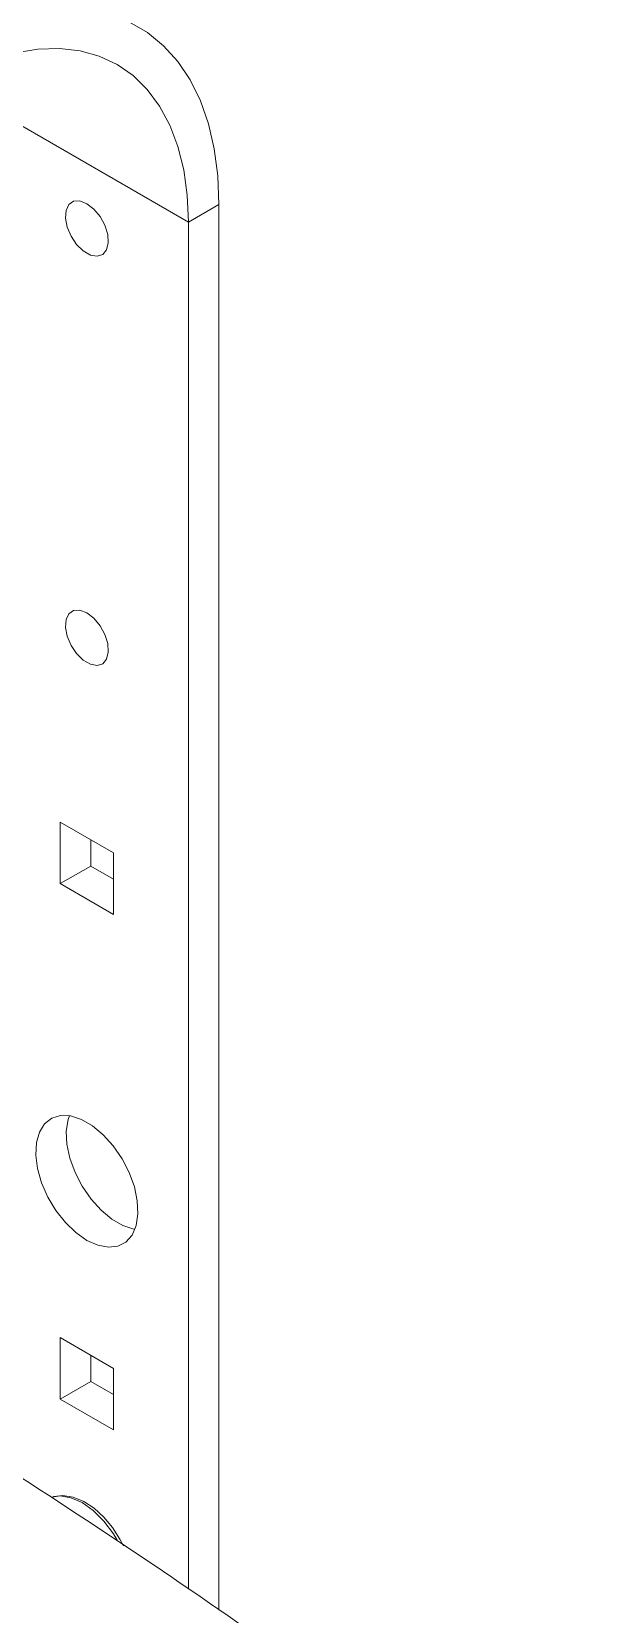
# Model space of a CAD drawing. Extents: x 8 to 113, y 2 to 87.
# Drawn here: x 82.04 to 84.53, y 9.99 to 16.89 of the extents above; entities that cross this region are included whole.
import ezdxf

# ---------------------------------------------------------------- set-up
doc = ezdxf.new("R2010")
doc.units = 0
doc.header["$MEASUREMENT"] = 0
doc.layers.add('OBJECT', color=7, linetype='CONTINUOUS')

msp = doc.modelspace()

# ---------------------------------------------------------------- linework, layer by layer
at = {"layer": 'OBJECT', "linetype": 'Continuous', "lineweight": 15}
for p, q in [((81.8434, 16.5661), (82.7273, 16.0558)), ((82.8602, 16.1326), (82.7273, 16.0558)), ((82.8602, 16.1326), (82.8602, 10.0093)), ((82.7273, 16.0558), (82.7273, 10.1)), ((82.4013, 13.3077), (82.1694, 13.4416)), ((82.1694, 13.4416), (82.1694, 13.1738)), ((82.3023, 13.2505), (82.3023, 13.3649)), ((82.4013, 13.0399), (82.4013, 13.3077)), ((82.1694, 13.1738), (82.3023, 13.2505)), ((82.4013, 13.1934), (82.3023, 13.2505)), ((82.1694, 13.1738), (82.4013, 13.0399)), ((82.4013, 11.0622), (82.1694, 11.1961)), ((82.1694, 11.1961), (82.1694, 10.9283)), ((82.3023, 11.005), (82.3023, 11.1194)), ((82.4013, 10.7944), (82.4013, 11.0622)), ((82.1694, 10.9283), (82.3023, 11.005)), ((82.4013, 10.9479), (82.3023, 11.005)), ((82.1694, 10.9283), (82.4013, 10.7944))]:
    msp.add_line(p, q, dxfattribs=at)
at = {"layer": 'OBJECT', "linetype": 'Continuous', "lineweight": 15, "flags": 128}
for points in [[(81.6666, 16.8218), (81.7768, 16.8795), (81.8859, 16.925), (81.9933, 16.9578), (82.0978, 16.9777), (82.1987, 16.9845), (82.295, 16.9781), (82.3859, 16.9587), (82.4707, 16.9263), (82.5487, 16.8813), (82.6191, 16.824), (82.6814, 16.755), (82.7351, 16.6747), (82.7796, 16.5839), (82.8147, 16.4835), (82.8399, 16.3741), (82.8551, 16.2568), (82.8602, 16.1326)], [(81.6666, 16.6683), (81.7706, 16.7225), (81.8735, 16.7643), (81.9745, 16.7933), (82.0725, 16.8094), (82.1666, 16.8123), (82.2559, 16.8021), (82.3395, 16.7788), (82.4166, 16.7426), (82.4865, 16.6939), (82.5485, 16.6331), (82.602, 16.5609), (82.6465, 16.4779), (82.6816, 16.385), (82.7069, 16.283), (82.7222, 16.1729), (82.7273, 16.0558)], [(82.2853, 16.1358), (82.3158, 16.1124), (82.3429, 16.0798), (82.3638, 16.0415), (82.3762, 16.0017), (82.3787, 15.9648), (82.3711, 15.9346), (82.3543, 15.9145), (82.3299, 15.9067), (82.3008, 15.912), (82.2699, 15.9298), (82.2407, 15.9582), (82.2164, 15.9941), (82.1995, 16.0337), (82.192, 16.0726), (82.1945, 16.1066), (82.2069, 16.1321), (82.2278, 16.1462), (82.2549, 16.1475), (82.2853, 16.1358)], [(82.2853, 14.3533), (82.3158, 14.3299), (82.3429, 14.2973), (82.3638, 14.259), (82.3762, 14.2192), (82.3787, 14.1823), (82.3711, 14.1521), (82.3543, 14.132), (82.3299, 14.1242), (82.3008, 14.1295), (82.2699, 14.1473), (82.2407, 14.1757), (82.2164, 14.2116), (82.1995, 14.2512), (82.192, 14.2901), (82.1945, 14.3241), (82.2069, 14.3496), (82.2278, 14.3637), (82.2549, 14.365), (82.2853, 14.3533)], [(82.2853, 11.6199), (82.3332, 11.5983), (82.3789, 11.5897), (82.4201, 11.5946), (82.4551, 11.6126), (82.4821, 11.6431), (82.5, 11.6844), (82.5078, 11.7348), (82.5051, 11.7919), (82.4923, 11.8529), (82.4697, 11.9151), (82.4385, 11.9754), (82.4002, 12.0312), (82.3565, 12.0798), (82.3094, 12.1189), (82.2613, 12.1467), (82.2142, 12.1619), (82.1705, 12.1638), (82.1322, 12.1523), (82.101, 12.1279), (82.0784, 12.0918), (82.0655, 12.0456), (82.0629, 11.9916), (82.0707, 11.9322), (82.0885, 11.8703), (82.1156, 11.8086), (82.1505, 11.7502), (82.1918, 11.6977), (82.2375, 11.6536), (82.2853, 11.6199)], [(82.4946, 11.6682), (82.4894, 11.6691), (82.4424, 11.6843), (82.3942, 11.7121), (82.3472, 11.7512), (82.3034, 11.7998), (82.2651, 11.8556), (82.2339, 11.916), (82.2114, 11.9781), (82.1985, 12.0392), (82.1959, 12.0962), (82.2037, 12.1466), (82.209, 12.1628)], [(82.4443, 10.2888), (82.4296, 10.3175), (82.3968, 10.3688), (82.3587, 10.4147), (82.3165, 10.4533), (82.2717, 10.4828), (82.2257, 10.5018), (82.1801, 10.5088), (82.1422, 10.5039), (82.1322, 10.4993)], [(82.4179, 10.3132), (82.4007, 10.3418), (82.3595, 10.3966), (82.3133, 10.4427), (82.2645, 10.4774), (82.2157, 10.499), (82.1695, 10.5064), (82.134, 10.501)]]:
    msp.add_lwpolyline(points, dxfattribs=at)
at = {"layer": 'OBJECT', "linetype": 'Continuous', "lineweight": 15}
for centre, radius, start, end in [((53.5103, -32.2783), 50.306, 54.41677, 60.06412), ((53.1883, -32.7807), 50.8818, 54.45018, 60.03199), ((64.8233, -16.083), 31.7217, 51.58312, 57.31953)]:
    msp.add_arc(centre, radius, start, end, dxfattribs=at)
for points in [[(83.3146, 8.8089), (83.3075, 8.8132), (83.2723, 8.8347), (83.1241, 8.9251), (82.5314, 9.2864), (81.5685, 9.8734), (80.7185, 10.3916), (80.3201, 10.6345)], [(80.0768, 10.4941), (80.0839, 10.4898), (80.1193, 10.4683), (80.268, 10.3783), (80.8629, 10.0183), (81.8293, 9.4333), (82.6824, 8.9169), (83.0823, 8.6749)]]:
    msp.add_open_spline(points, degree=3, knots=[0, 0, 0, 0, 0.007069, 0.035343, 0.14844, 0.600828, 1, 1, 1, 1], dxfattribs=at)
msp.add_open_spline([(83.072, 8.6573), (80.0665, 10.4765)], degree=1, dxfattribs=at)

doc.saveas('drawing.dxf')
